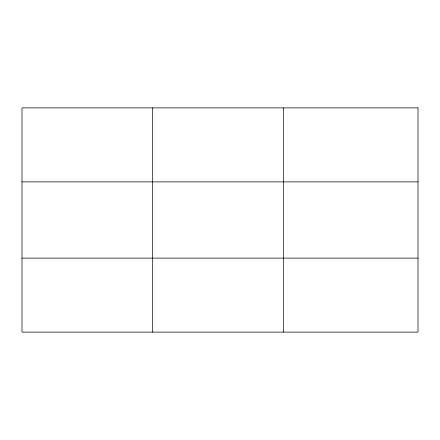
<?xml version="1.0" encoding="UTF-8"?>
<svg xmlns="http://www.w3.org/2000/svg" width="440" height="440" viewBox="0 0 440 440"><rect width="100%" height="100%" fill="white"/><g stroke="black" fill="none" stroke-linecap="round" stroke-linejoin="round"><path stroke-width="0.66" d="M152.68 332.118L152.68 107.883M283.36 332.118L283.36 107.883M22 181.88L418 181.88M22 258.121L418 258.121M418 107.883L418 332.118L22 332.118L22 107.883L418 107.883"/></g></svg>
